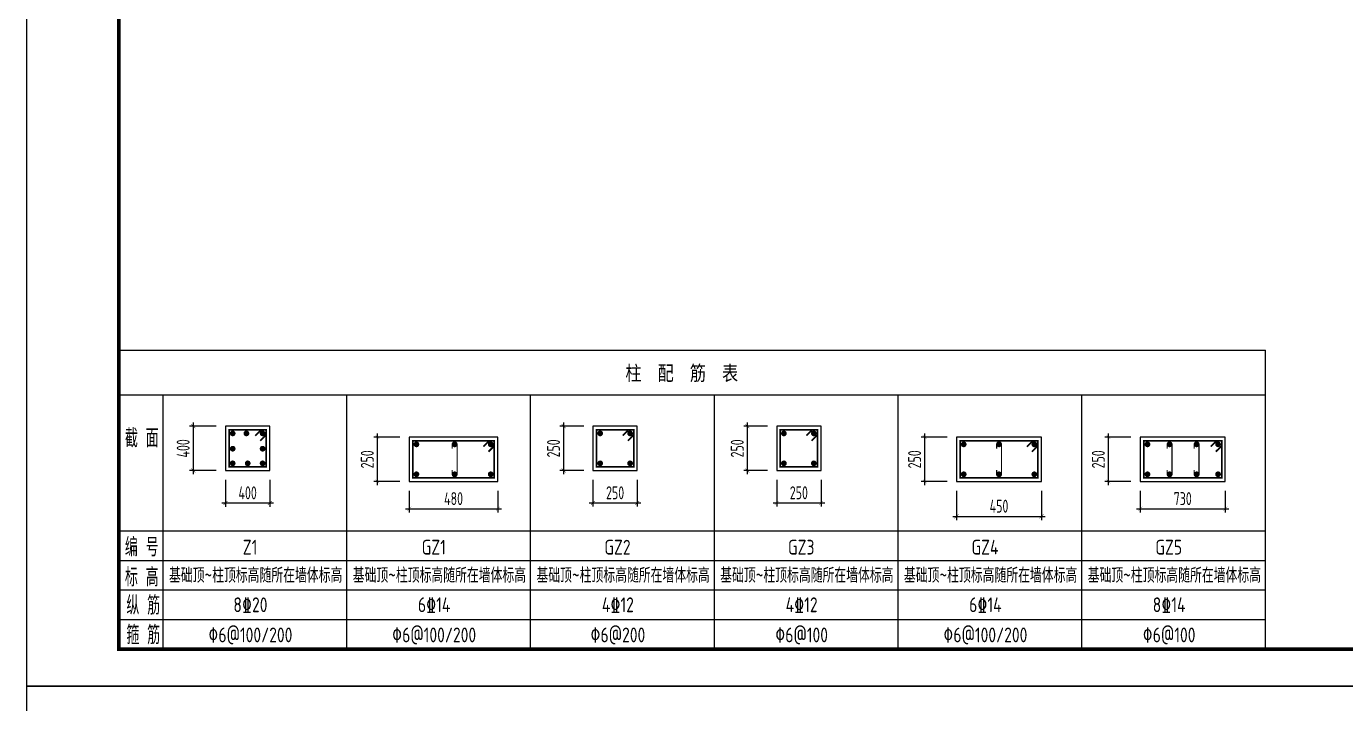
# Model space of a CAD drawing. Extents: x -159214 to 158333, y 7819 to 689505.
# Drawn here: x 24683 to 78209, y 259106 to 286583 of the extents above; entities that cross this region are included whole.
import ezdxf
from ezdxf.enums import TextEntityAlignment as Align

# ---------------------------------------------------------------- set-up
doc = ezdxf.new("R2010")
doc.units = 0
doc.header["$LTSCALE"] = 1000
doc.header["$PDMODE"] = 3
doc.linetypes.add('$0$DASH', pattern=[0.35, 0.25, -0.1])
doc.layers.get('0').update_dxf_attribs({"linetype": 'CONTINUOUS'})
doc.layers.get('Defpoints').update_dxf_attribs({"linetype": 'CONTINUOUS'})
for name, color, linetype in [('$0$C-配筋表', 7, 'CONTINUOUS'), ('$0$TEXT', 7, 'CONTINUOUS'), ('$0$连梁表格', 7, 'CONTINUOUS'), ('MOUNT', 3, 'CONTINUOUS'), ('PUB_DWGN', 7, 'CONTINUOUS'), ('PUB_TEXT', 7, 'CONTINUOUS'), ('PUB_TITLE', 4, 'CONTINUOUS'), ('邓-BASE_STR', 7, 'CONTINUOUS'), ('邓-DIM', 3, 'CONTINUOUS'), ('邓-REINL', 1, 'CONTINUOUS')]:
    doc.layers.add(name, color=color, linetype=linetype)
doc.styles.add('$0$TSSD_Rein', font='Tssdeng.shx', dxfattribs={"width": 0.7, "bigfont": 'hztxt.shx'})
doc.styles.add('$0$黑体', font='SIMHEI.TTF', dxfattribs={"width": 0.8})
doc.styles.add('-GBCBIGGBENOR', font='GBENOR.shx', dxfattribs={"bigfont": 'GBCBIG.shx'})
doc.styles.add('HZTXT', font='romans', dxfattribs={"bigfont": 'hztxt'})
doc.styles.add('title_font', font='GBENOR.shx', dxfattribs={"bigfont": 'GBCBIG.shx'})
doc.styles.add('TSSD_Dimension', font='tssdeng.shx', dxfattribs={"width": 0.7, "bigfont": 'Hztxt.shx'})
doc.dimstyles.new('TSSD_20_150', dxfattribs={"dimtxt": 525, "dimasz": 150, "dimexe": 150, "dimexo": 375, "dimgap": 150, "dimtad": 1, "dimdec": 0, "dimlfac": 0.133333, "dimzin": 0, "dimdsep": 46, "dimtxsty": 'TSSD_Dimension', "dimblk": 'ARCHTICK', "dimblk1": 'ARCHTICK', "dimblk2": 'ARCHTICK', "dimcen": 0, "dimdle": 150, "dimclrt": 7, "dimadec": 0, "dimazin": 0, "dimtfac": 1, "dimtdec": 0, "dimtix": 1, "dimtmove": 2, "dimatfit": 3, "dimfxl": 1, "dimtolj": 1, "dimtzin": 0, "dimarcsym": 0})

# ---------------------------------------------------------------- blocks, each defined once
blk = doc.blocks.new('结构A2+0.5')
at = {"layer": 'PUB_TITLE'}
blk.add_lwpolyline([(0, -63000), (133650, -63000), (133650, 0), (0, 0)], close=True, dxfattribs=at)
at = {"layer": 'PUB_TITLE', "const_width": 150}
blk.add_lwpolyline([(3750, -61500), (132150, -61500), (132150, -1500), (3750, -1500)], close=True, dxfattribs=at)
at = {"layer": 'MOUNT', "color": 4, "style": 'HZTXT'}
blk.add_attdef('00', (130703, -60956), '', height=330, dxfattribs=at)
at = {"layer": 'PUB_DWGN', "style": 'title_font'}
for tag, height, p in [('工程名称1', 900, (127304, -45157)), ('工程名称2', 900, (127304, -46498)), ('图号', 600, (127304, -61007))]:
    blk.add_attdef(tag, text='', height=height, dxfattribs=at).set_placement(p, align=Align.CENTER)
at = {"layer": 'PUB_TEXT', "style": '-GBCBIGGBENOR'}
for tag, height, p in [('图名1', 849, (127304, -51263)), ('图名2', 849, (127373, -52205)), ('日期', 600, (124615, -58935)), ('比例', 600, (129973, -58904))]:
    blk.add_attdef(tag, text='', height=height, dxfattribs=at).set_placement(p, align=Align.CENTER)
blk = doc.blocks.new('_ArchTick')
at = {"color": 0, "linetype": 'ByBlock', "const_width": 0.1}
blk.add_lwpolyline([(-0.53, -0.53), (0.53, 0.53)], dxfattribs=at)
blk = doc.blocks.new('*D401')
at = {"layer": 'Defpoints', "color": 0}
for p in [(18050, 9043), (19238, 9043), (19238, 7243)]:
    blk.add_point(p, dxfattribs=at)
at = {"layer": '邓-DIM', "color": 0, "lineweight": -2}
for p, q in [((18050, 7093), (18050, 9193)), ((18863, 9043), (17900, 9043)), ((18863, 7243), (17900, 7243))]:
    blk.add_line(p, q, dxfattribs=at)
at = {"layer": '邓-DIM', "color": 0, "lineweight": -2, "xscale": 150, "yscale": 150, "zscale": 150}
for p, rotation in [((18050, 9043), 90), ((18050, 7243), 270)]:
    blk.add_blockref('_ArchTick', p, dxfattribs=dict(at, rotation=rotation))
at = {"layer": '邓-DIM', "color": 7, "insert": (17638, 8143), "char_height": 525, "attachment_point": 5, "rotation": 90, "style": 'TSSD_Dimension'}
blk.add_mtext('\\A1;250', dxfattribs=at)
blk = doc.blocks.new('*D402')
at = {"layer": 'Defpoints', "color": 0}
for p in [(19238, 7243), (21037, 7243), (21037, 5929)]:
    blk.add_point(p, dxfattribs=at)
at = {"layer": '邓-DIM', "color": 0, "lineweight": -2}
for p, q in [((19238, 6868), (19238, 5779)), ((21037, 6868), (21037, 5779)), ((19088, 5929), (21187, 5929))]:
    blk.add_line(p, q, dxfattribs=at)
at = {"layer": '邓-DIM', "color": 0, "lineweight": -2, "xscale": 150, "yscale": 150, "zscale": 150, "rotation": 180}
blk.add_blockref('_ArchTick', (19238, 5929), dxfattribs=at)
at = {"layer": '邓-DIM', "color": 0, "lineweight": -2, "xscale": 150, "yscale": 150, "zscale": 150}
blk.add_blockref('_ArchTick', (21037, 5929), dxfattribs=at)
at = {"layer": '邓-DIM', "color": 7, "insert": (20137, 6341), "char_height": 525, "attachment_point": 5, "style": 'TSSD_Dimension'}
blk.add_mtext('\\A1;250', dxfattribs=at)
blk = doc.blocks.new('*D403')
at = {"layer": 'Defpoints', "color": 0}
for p in [(3024, 9043), (4327, 9043), (4327, 7243)]:
    blk.add_point(p, dxfattribs=at)
at = {"layer": '邓-DIM', "color": 0, "lineweight": -2}
for p, q in [((3024, 7093), (3024, 9193)), ((3952, 9043), (2874, 9043)), ((3952, 7243), (2874, 7243))]:
    blk.add_line(p, q, dxfattribs=at)
at = {"layer": '邓-DIM', "color": 0, "lineweight": -2, "xscale": 150, "yscale": 150, "zscale": 150}
for p, rotation in [((3024, 9043), 90), ((3024, 7243), 270)]:
    blk.add_blockref('_ArchTick', p, dxfattribs=dict(at, rotation=rotation))
at = {"layer": '邓-DIM', "color": 7, "insert": (2612, 8143), "char_height": 525, "attachment_point": 5, "rotation": 90, "style": 'TSSD_Dimension'}
blk.add_mtext('\\A1;400', dxfattribs=at)
blk = doc.blocks.new('*D404')
at = {"layer": 'Defpoints', "color": 0}
for p in [(4327, 7243), (6127, 7243), (6127, 5927)]:
    blk.add_point(p, dxfattribs=at)
at = {"layer": '邓-DIM', "color": 0, "lineweight": -2}
for p, q in [((4327, 6868), (4327, 5777)), ((6127, 6868), (6127, 5777)), ((4178, 5927), (6277, 5927))]:
    blk.add_line(p, q, dxfattribs=at)
at = {"layer": '邓-DIM', "color": 0, "lineweight": -2, "xscale": 150, "yscale": 150, "zscale": 150, "rotation": 180}
blk.add_blockref('_ArchTick', (4327, 5927), dxfattribs=at)
at = {"layer": '邓-DIM', "color": 0, "lineweight": -2, "xscale": 150, "yscale": 150, "zscale": 150}
blk.add_blockref('_ArchTick', (6127, 5927), dxfattribs=at)
at = {"layer": '邓-DIM', "color": 7, "insert": (5227, 6340), "char_height": 525, "attachment_point": 5, "style": 'TSSD_Dimension'}
blk.add_mtext('\\A1;400', dxfattribs=at)
blk = doc.blocks.new('*D405')
at = {"layer": 'Defpoints', "color": 0}
for p in [(10495, 8599), (11783, 8599), (11783, 6799)]:
    blk.add_point(p, dxfattribs=at)
at = {"layer": '邓-DIM', "color": 0, "lineweight": -2}
for p, q in [((11408, 8599), (10345, 8599)), ((10495, 6649), (10495, 8749)), ((11408, 6799), (10345, 6799))]:
    blk.add_line(p, q, dxfattribs=at)
at = {"layer": '邓-DIM', "color": 0, "lineweight": -2, "xscale": 150, "yscale": 150, "zscale": 150}
for p, rotation in [((10495, 8599), 90), ((10495, 6799), 270)]:
    blk.add_blockref('_ArchTick', p, dxfattribs=dict(at, rotation=rotation))
at = {"layer": '邓-DIM', "color": 7, "insert": (10082, 7699), "char_height": 525, "attachment_point": 5, "rotation": 90, "style": 'TSSD_Dimension'}
blk.add_mtext('\\A1;250', dxfattribs=at)
blk = doc.blocks.new('*D406')
at = {"layer": 'Defpoints', "color": 0}
for p in [(11783, 6799), (15382, 6799), (15382, 5692)]:
    blk.add_point(p, dxfattribs=at)
at = {"layer": '邓-DIM', "color": 0, "lineweight": -2}
for p, q in [((11783, 6424), (11783, 5542)), ((15382, 6424), (15382, 5542)), ((11633, 5692), (15532, 5692))]:
    blk.add_line(p, q, dxfattribs=at)
at = {"layer": '邓-DIM', "color": 0, "lineweight": -2, "xscale": 150, "yscale": 150, "zscale": 150, "rotation": 180}
blk.add_blockref('_ArchTick', (11783, 5692), dxfattribs=at)
at = {"layer": '邓-DIM', "color": 0, "lineweight": -2, "xscale": 150, "yscale": 150, "zscale": 150}
blk.add_blockref('_ArchTick', (15382, 5692), dxfattribs=at)
at = {"layer": '邓-DIM', "color": 7, "insert": (13582, 6104), "char_height": 525, "attachment_point": 5, "style": 'TSSD_Dimension'}
blk.add_mtext('\\A1;480', dxfattribs=at)
blk = doc.blocks.new('*D399')
at = {"layer": 'Defpoints', "color": 0}
for p in [(26693, 7243), (28492, 7243), (28492, 5929)]:
    blk.add_point(p, dxfattribs=at)
at = {"layer": '邓-DIM', "color": 0, "lineweight": -2}
for p, q in [((26693, 6868), (26693, 5779)), ((28492, 6868), (28492, 5779)), ((26543, 5929), (28642, 5929))]:
    blk.add_line(p, q, dxfattribs=at)
at = {"layer": '邓-DIM', "color": 0, "lineweight": -2, "xscale": 150, "yscale": 150, "zscale": 150, "rotation": 180}
blk.add_blockref('_ArchTick', (26693, 5929), dxfattribs=at)
at = {"layer": '邓-DIM', "color": 0, "lineweight": -2, "xscale": 150, "yscale": 150, "zscale": 150}
blk.add_blockref('_ArchTick', (28492, 5929), dxfattribs=at)
at = {"layer": '邓-DIM', "color": 7, "insert": (27592, 6341), "char_height": 525, "attachment_point": 5, "style": 'TSSD_Dimension'}
blk.add_mtext('\\A1;250', dxfattribs=at)
blk = doc.blocks.new('*D400')
at = {"layer": 'Defpoints', "color": 0}
for p in [(25505, 9043), (26693, 9043), (26693, 7243)]:
    blk.add_point(p, dxfattribs=at)
at = {"layer": '邓-DIM', "color": 0, "lineweight": -2}
for p, q in [((25505, 7093), (25505, 9193)), ((26318, 9043), (25355, 9043)), ((26318, 7243), (25355, 7243))]:
    blk.add_line(p, q, dxfattribs=at)
at = {"layer": '邓-DIM', "color": 0, "lineweight": -2, "xscale": 150, "yscale": 150, "zscale": 150}
for p, rotation in [((25505, 9043), 90), ((25505, 7243), 270)]:
    blk.add_blockref('_ArchTick', p, dxfattribs=dict(at, rotation=rotation))
at = {"layer": '邓-DIM', "color": 7, "insert": (25093, 8143), "char_height": 525, "attachment_point": 5, "rotation": 90, "style": 'TSSD_Dimension'}
blk.add_mtext('\\A1;250', dxfattribs=at)
blk = doc.blocks.new('*D395')
at = {"layer": 'Defpoints', "color": 0}
for p in [(32701, 8599), (33988, 8599), (33988, 6799)]:
    blk.add_point(p, dxfattribs=at)
at = {"layer": '邓-DIM', "color": 0, "lineweight": -2}
for p, q in [((33613, 8599), (32551, 8599)), ((32701, 6649), (32701, 8749)), ((33613, 6799), (32551, 6799))]:
    blk.add_line(p, q, dxfattribs=at)
at = {"layer": '邓-DIM', "color": 0, "lineweight": -2, "xscale": 150, "yscale": 150, "zscale": 150}
for p, rotation in [((32701, 8599), 90), ((32701, 6799), 270)]:
    blk.add_blockref('_ArchTick', p, dxfattribs=dict(at, rotation=rotation))
at = {"layer": '邓-DIM', "color": 7, "insert": (32288, 7699), "char_height": 525, "attachment_point": 5, "rotation": 90, "style": 'TSSD_Dimension'}
blk.add_mtext('\\A1;250', dxfattribs=at)
blk = doc.blocks.new('*D396')
at = {"layer": 'Defpoints', "color": 0}
for p in [(33988, 6799), (37438, 6799), (37438, 5385)]:
    blk.add_point(p, dxfattribs=at)
at = {"layer": '邓-DIM', "color": 0, "lineweight": -2}
for p, q in [((33988, 6424), (33988, 5235)), ((37438, 6424), (37438, 5235)), ((33838, 5385), (37588, 5385))]:
    blk.add_line(p, q, dxfattribs=at)
at = {"layer": '邓-DIM', "color": 0, "lineweight": -2, "xscale": 150, "yscale": 150, "zscale": 150, "rotation": 180}
blk.add_blockref('_ArchTick', (33988, 5385), dxfattribs=at)
at = {"layer": '邓-DIM', "color": 0, "lineweight": -2, "xscale": 150, "yscale": 150, "zscale": 150}
blk.add_blockref('_ArchTick', (37438, 5385), dxfattribs=at)
at = {"layer": '邓-DIM', "color": 7, "insert": (35713, 5798), "char_height": 525, "attachment_point": 5, "style": 'TSSD_Dimension'}
blk.add_mtext('\\A1;450', dxfattribs=at)
blk = doc.blocks.new('*D397')
at = {"layer": 'Defpoints', "color": 0}
for p in [(40156, 8599), (41443, 8599), (41443, 6799)]:
    blk.add_point(p, dxfattribs=at)
at = {"layer": '邓-DIM', "color": 0, "lineweight": -2}
for p, q in [((41068, 8599), (40006, 8599)), ((40156, 6649), (40156, 8749)), ((41068, 6799), (40006, 6799))]:
    blk.add_line(p, q, dxfattribs=at)
at = {"layer": '邓-DIM', "color": 0, "lineweight": -2, "xscale": 150, "yscale": 150, "zscale": 150}
for p, rotation in [((40156, 8599), 90), ((40156, 6799), 270)]:
    blk.add_blockref('_ArchTick', p, dxfattribs=dict(at, rotation=rotation))
at = {"layer": '邓-DIM', "color": 7, "insert": (39743, 7699), "char_height": 525, "attachment_point": 5, "rotation": 90, "style": 'TSSD_Dimension'}
blk.add_mtext('\\A1;250', dxfattribs=at)
blk = doc.blocks.new('*D398')
at = {"layer": 'Defpoints', "color": 0}
for p in [(41443, 6799), (44893, 6799), (44893, 5692)]:
    blk.add_point(p, dxfattribs=at)
at = {"layer": '邓-DIM', "color": 0, "lineweight": -2}
for p, q in [((41443, 6424), (41443, 5542)), ((44893, 6424), (44893, 5542)), ((41293, 5692), (45043, 5692))]:
    blk.add_line(p, q, dxfattribs=at)
at = {"layer": '邓-DIM', "color": 0, "lineweight": -2, "xscale": 150, "yscale": 150, "zscale": 150, "rotation": 180}
blk.add_blockref('_ArchTick', (41443, 5692), dxfattribs=at)
at = {"layer": '邓-DIM', "color": 0, "lineweight": -2, "xscale": 150, "yscale": 150, "zscale": 150}
blk.add_blockref('_ArchTick', (44893, 5692), dxfattribs=at)
at = {"layer": '邓-DIM', "color": 7, "insert": (43168, 6104), "char_height": 525, "attachment_point": 5, "style": 'TSSD_Dimension'}
blk.add_mtext('\\A1;730', dxfattribs=at)
blk = doc.blocks.new('柱截面')
at = {"layer": '$0$C-配筋表', "linetype": '$0$DASH', "ltscale": 1000}
for p, q in [((0, 0), (0, 12121)), ((0, 12121), (46530, 12121)), ((46530, 0), (46530, 12121)), ((0, 10321), (46530, 10321)), ((1800, 0), (1800, 10321)), ((9255, 0), (9255, 10321)), ((16710, 0), (16710, 10321)), ((24165, 0), (24165, 10321)), ((31620, 0), (31620, 10321)), ((31620, 0), (31620, 10321)), ((39075, 0), (39075, 10321)), ((39075, 0), (39075, 10321)), ((39075, 0), (39075, 10321)), ((0, 4800), (46530, 4800)), ((0, 3600), (46530, 3600)), ((0, 2400), (46530, 2400)), ((0, 1200), (46530, 1200)), ((0, 0), (24165, 0))]:
    blk.add_line(p, q, dxfattribs=at)
for points in [[(6127.5, 9043), (4327.5, 9043), (4327.5, 9043), (4327.5, 9043)], [(4327.5, 9043), (4327.5, 7243), (4327.5, 7243), (4327.5, 7243)], [(4327.5, 7243), (6126.7, 7243), (6127.5, 7243.8), (6127.5, 9043), (6127.5, 9043), (6127.5, 9043)], [(15382.3, 8598.8), (11782.5, 8598.8), (11782.5, 8598.8), (11782.5, 8598.8)], [(11782.5, 8598.8), (11782.5, 6798.8), (11782.5, 6798.8), (11782.5, 6798.8)], [(11782.5, 6798.8), (15381.6, 6798.8), (15382.3, 6799.6), (15382.3, 8598.8), (15382.3, 8598.8), (15382.3, 8598.8)], [(21037.5, 9043), (19237.5, 9043), (19237.5, 9043), (19237.5, 9043)], [(19237.5, 9043), (19237.5, 7243), (19237.5, 7243), (19237.5, 7243)], [(19237.5, 7243), (21036.8, 7243), (21037.5, 7243.8), (21037.5, 9043), (21037.5, 9043), (21037.5, 9043)], [(28492.5, 9043), (26692.5, 9043), (26692.5, 9043), (26692.5, 9043)], [(26692.5, 9043), (26692.5, 7243), (26692.5, 7243), (26692.5, 7243)], [(26692.5, 7243), (28491.8, 7243), (28492.5, 7243.8), (28492.5, 9043), (28492.5, 9043), (28492.5, 9043)], [(37438.3, 8598.8), (33988.5, 8598.8), (33988.5, 8598.8), (33988.5, 8598.8)], [(33988.5, 8598.8), (33988.5, 6798.8), (33988.5, 6798.8), (33988.5, 6798.8)], [(33988.5, 6798.8), (37437.6, 6798.8), (37438.3, 6799.6), (37438.3, 8598.8), (37438.3, 8598.8), (37438.3, 8598.8)], [(44893.3, 8598.8), (41443.5, 8598.8), (41443.5, 8598.8), (41443.5, 8598.8)], [(41443.5, 8598.8), (41443.5, 6798.8), (41443.5, 6798.8), (41443.5, 6798.8)], [(41443.5, 6798.8), (44892.6, 6798.8), (44893.3, 6799.6), (44893.3, 8598.8), (44893.3, 8598.8), (44893.3, 8598.8)]]:
    blk.add_lwpolyline(points, dxfattribs=at)
at = {"layer": '$0$C-配筋表', "color": 1, "linetype": '$0$DASH', "ltscale": 1000, "const_width": 67.5}
for points in [[(5742.6, 8451.3), (5981.3, 8690), (5981.3, 8896.8), (4473.8, 8896.8), (4473.8, 7389.3), (5981.3, 7389.3), (5981.3, 8896.8), (5774.4, 8896.8), (5535.8, 8658.1)], [(20652.6, 8451.3), (20891.3, 8690), (20891.3, 8896.8), (19383.8, 8896.8), (19383.8, 7389.3), (20891.3, 7389.3), (20891.3, 8896.8), (20684.4, 8896.8), (20445.8, 8658.1)], [(28107.6, 8451.3), (28346.3, 8690), (28346.3, 8896.8), (26838.8, 8896.8), (26838.8, 7389.3), (28346.3, 7389.3), (28346.3, 8896.8), (28139.4, 8896.8), (27900.8, 8658.1)], [(14997.4, 8007.1), (15236.1, 8245.7), (15236.1, 8452.6), (11928.8, 8452.6), (11928.8, 6945.1), (15236.1, 6945.1), (15236.1, 8452.6), (15029.3, 8452.6), (14790.6, 8213.9)], [(37053.4, 8007.1), (37292.1, 8245.7), (37292.1, 8452.6), (34134.7, 8452.6), (34134.7, 6945.1), (37292.1, 6945.1), (37292.1, 8452.6), (37085.2, 8452.6), (36846.6, 8213.9)], [(44508.4, 8007.1), (44747.1, 8245.7), (44747.1, 8452.6), (41589.7, 8452.6), (41589.7, 6945.1), (44747.1, 6945.1), (44747.1, 8452.6), (44540.2, 8452.6), (44301.6, 8213.9)]]:
    blk.add_lwpolyline(points, dxfattribs=at)
at = {"layer": '$0$C-配筋表', "color": 1, "linetype": '$0$DASH', "ltscale": 1000, "const_width": 120}
for points in [[(4563.8, 8750.5, 1), (4676.3, 8750.5, 1)], [(5121.1, 8750.5, 1), (5233.6, 8750.5, 1)], [(5778.8, 8750.5, 1), (5891.2, 8750.5, 1)], [(19473.8, 8750.5, 1), (19586.3, 8750.5, 1)], [(20688.8, 8750.5, 1), (20801.3, 8750.5, 1)], [(26928.8, 8750.5, 1), (27041.3, 8750.5, 1)], [(28143.8, 8750.5, 1), (28256.3, 8750.5, 1)], [(4563.8, 8129.6, 1), (4676.3, 8129.6, 1)], [(5778.8, 8129.6, 1), (5891.2, 8129.6, 1)], [(12018.8, 8306.3, 1), (12131.3, 8306.3, 1)], [(13570.7, 8306.3, 1), (13683.2, 8306.3, 1)], [(15033.6, 8306.3, 1), (15146.1, 8306.3, 1)], [(34224.7, 8306.3, 1), (34337.2, 8306.3, 1)], [(35657.1, 8306.3, 1), (35769.6, 8306.3, 1)], [(37089.6, 8306.3, 1), (37202.1, 8306.3, 1)], [(41679.7, 8306.3, 1), (41792.2, 8306.3, 1)], [(42578.1, 8306.3, 1), (42690.6, 8306.3, 1)], [(43675.6, 8306.3, 1), (43788.1, 8306.3, 1)], [(44544.6, 8306.3, 1), (44657.1, 8306.3, 1)], [(4563.8, 7535.5, 1), (4676.3, 7535.5, 1)], [(5173.1, 7535.5, 1), (5285.6, 7535.5, 1)], [(5778.8, 7535.5, 1), (5891.2, 7535.5, 1)], [(19473.8, 7535.5, 1), (19586.3, 7535.5, 1)], [(20688.8, 7535.5, 1), (20801.3, 7535.5, 1)], [(26928.8, 7535.5, 1), (27041.3, 7535.5, 1)], [(28143.8, 7535.5, 1), (28256.3, 7535.5, 1)], [(12018.8, 7091.3, 1), (12131.3, 7091.3, 1)], [(13570.7, 7091.3, 1), (13683.2, 7091.3, 1)], [(15033.6, 7091.3, 1), (15146.1, 7091.3, 1)], [(34224.7, 7091.3, 1), (34337.2, 7091.3, 1)], [(35657.1, 7091.3, 1), (35769.6, 7091.3, 1)], [(37089.6, 7091.3, 1), (37202.1, 7091.3, 1)], [(41679.7, 7091.3, 1), (41792.2, 7091.3, 1)], [(42578.1, 7091.3, 1), (42690.6, 7091.3, 1)], [(43675.6, 7091.3, 1), (43788.1, 7091.3, 1)], [(44544.6, 7091.3, 1), (44657.1, 7091.3, 1)]]:
    blk.add_lwpolyline(points, format="xyb", close=True, dxfattribs=at)
at = {"layer": '邓-REINL', "const_width": 45}
for points in [[(13529.4, 7271.3), (13529.4, 7091.3, 1), (13724.4, 7091.3), (13724.4, 8306.3, 1), (13529.4, 8306.3), (13529.4, 8126.3)], [(35615.9, 7271.3), (35615.9, 7091.3, 1), (35810.9, 7091.3), (35810.9, 8306.3, 1), (35615.9, 8306.3), (35615.9, 8126.3)], [(42536.9, 7271.3), (42536.9, 7091.3, 1), (42731.9, 7091.3), (42731.9, 8306.3, 1), (42536.9, 8306.3), (42536.9, 8126.3)], [(43634.4, 7271.3), (43634.4, 7091.3, 1), (43829.4, 7091.3), (43829.4, 8306.3, 1), (43634.4, 8306.3), (43634.4, 8126.3)]]:
    blk.add_lwpolyline(points, format="xyb", dxfattribs=at)
at = {"layer": '$0$C-配筋表', "linetype": '$0$DASH', "ltscale": 1000, "style": '$0$TSSD_Rein', "width": 0.7}
for s, p in [('截 面', (931.3, 8594.8)), ('编 号', (931.3, 4177.7)), ('标 高', (931.3, 2955.2)), ('纵 筋', (991.8, 1813.2)), ('箍 筋', (991.8, 613.2))]:
    blk.add_text(s, height=750, dxfattribs=at).set_placement(p, align=Align.MIDDLE)
at = {"layer": '$0$C-配筋表', "linetype": '$0$DASH', "ltscale": 1000, "style": '$0$TSSD_Rein', "width": 0.8}
for p in [(2035.6, 2691.8), (9490.6, 2691.8), (16945.6, 2691.8), (24400.6, 2691.8), (31855.6, 2691.8), (39310.6, 2691.8)]:
    blk.add_text('基础顶~柱顶标高随所在墙体标高', height=600, dxfattribs=at).set_placement(p)
for s, p in [('8\x8420', (5339.9, 1497.6)), ('6\x8414', (12794.9, 1497.6)), ('4\x8412', (20249.9, 1497.6)), ('4\x8412', (27704.9, 1497.6)), ('6\x8414', (35159.9, 1497.6)), ('8\x8414', (42614.9, 1497.6)), ('\x826@100/200', (5336.9, 273.7)), ('\x826@100/200', (12791.9, 273.7)), ('\x826@200', (20246.9, 273.7)), ('\x826@100', (27701.9, 273.7)), ('\x826@100/200', (35156.9, 273.7)), ('\x826@100', (42611.9, 273.7))]:
    blk.add_text(s, height=600, dxfattribs=at).set_placement(p, align=Align.CENTER)
at = {"layer": '$0$TEXT', "style": '$0$TSSD_Rein', "width": 0.8}
for s, p in [('Z1', (5324.5, 3833.5)), ('GZ1', (12779.5, 3833.5)), ('GZ2', (20234.5, 3833.5)), ('GZ3', (27689.5, 3833.5)), ('GZ4', (35144.5, 3833.5)), ('GZ5', (42599.5, 3833.5))]:
    blk.add_text(s, height=600, dxfattribs=at).set_placement(p, align=Align.CENTER)
at = {"layer": '$0$连梁表格', "linetype": '$0$DASH', "ltscale": 1000, "style": '$0$黑体', "width": 0.8}
blk.add_text('柱  配  筋  表', height=600, dxfattribs=at).set_placement((20552.4, 10898.1))
at = {"layer": '邓-DIM'}
for base, p1, p2, text, picture, middle in [((3024.3, 9043), (4327.5, 7243), (4327.5, 9043), '400', '*D403', (2611.8, 8143)), ((18050.3, 9043), (19237.5, 7243), (19237.5, 9043), '250', '*D401', (17637.8, 8143)), ((25505.3, 9043), (26692.5, 7243), (26692.5, 9043), '250', '*D400', (25092.8, 8143)), ((10495, 8598.8), (11782.5, 6798.8), (11782.5, 8598.8), '250', '*D405', (10082.5, 7698.8)), ((32701, 8598.8), (33988.5, 6798.8), (33988.5, 8598.8), '250', '*D395', (32288.5, 7698.8)), ((40156, 8598.8), (41443.5, 6798.8), (41443.5, 8598.8), '250', '*D397', (39743.5, 7698.8))]:
    dim = blk.add_linear_dim(base=base, p1=p1, p2=p2, angle=90, text=text, dimstyle='TSSD_20_150', dxfattribs=at)
    dim.commit()
    dim.dimension.update_dxf_attribs({"geometry": picture, "text_midpoint": middle})
for base, p1, p2, text, picture, middle in [((6126.7, 5927.1), (4327.5, 7243), (6126.7, 7243), '400', '*D404', (5227.1, 6339.6)), ((21036.8, 5928.9), (19237.5, 7243), (21036.8, 7243), '250', '*D402', (20137.1, 6341.4)), ((28491.8, 5928.9), (26692.5, 7243), (28491.8, 7243), '250', '*D399', (27592.1, 6341.4)), ((37438.3, 5385.3), (33988.5, 6798.8), (37438.3, 6798.8), '450', '*D396', (35713.4, 5797.8)), ((44893.3, 5691.9), (41443.5, 6798.8), (44893.3, 6798.8), '730', '*D398', (43168.4, 6104.4))]:
    dim = blk.add_linear_dim(base=base, p1=p1, p2=p2, text=text, dimstyle='TSSD_20_150', dxfattribs=at)
    dim.commit()
    dim.dimension.update_dxf_attribs({"geometry": picture, "text_midpoint": middle})
dim = blk.add_linear_dim(base=(15382.3, 5691.9), p1=(11782.5, 6798.8), p2=(15382.3, 6798.8), dimstyle='TSSD_20_150', dxfattribs=at)
dim.commit()
dim.dimension.update_dxf_attribs({"geometry": '*D406', "text_midpoint": (13582.4, 6104.4)})

msp = doc.modelspace()

# ---------------------------------------------------------------- block references
at = {"layer": '邓-BASE_STR'}
msp.add_blockref('柱截面', (28432.6, 261318.8), dxfattribs=at)
at = {"layer": '邓-DIM'}
for p in [(24682.6, 322818.8), (24682.6, 259818.8)]:
    msp.add_blockref('结构A2+0.5', p, dxfattribs=at)

doc.saveas('drawing.dxf')
